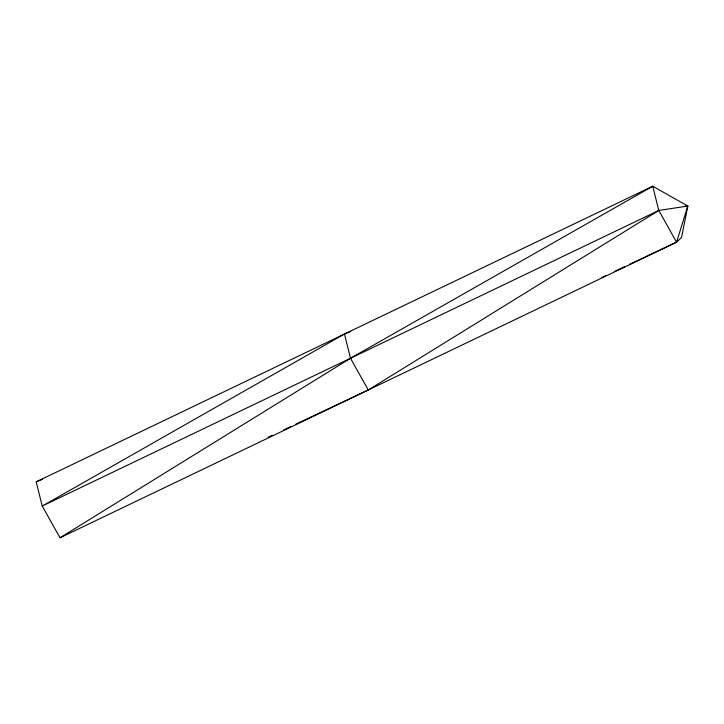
<?xml version="1.0" encoding="UTF-8"?>
<svg xmlns="http://www.w3.org/2000/svg" width="724" height="724" viewBox="0 0 724 724"><rect width="100%" height="100%" fill="white"/><g stroke="black" fill="none" stroke-linecap="round" stroke-linejoin="round"><path stroke-width="1.09" d="M685.592 205.716L687.8 206.041L681.528 237.544L676.56 242.178L60.011 537.778L42.227 506.058L36.2 481.822L652.749 186.222L687.8 206.041L676.56 242.178L629.581 264.351M60.011 537.778L350.497 358.262L652.749 186.222L658.777 210.458L676.56 242.178M295.772 424.201L368.281 389.974L658.777 210.458L687.8 206.041M350.751 331.474L344.47 334.026L42.227 506.058L658.777 210.458M602.006 277.364L606.097 275.437M614.26 271.581L624.477 266.758M268.206 437.215L272.287 435.287M283.518 429.984L290.668 426.608M36.2 481.822L42.481 479.27M368.281 389.974L350.497 358.262L344.47 334.026"/></g></svg>
